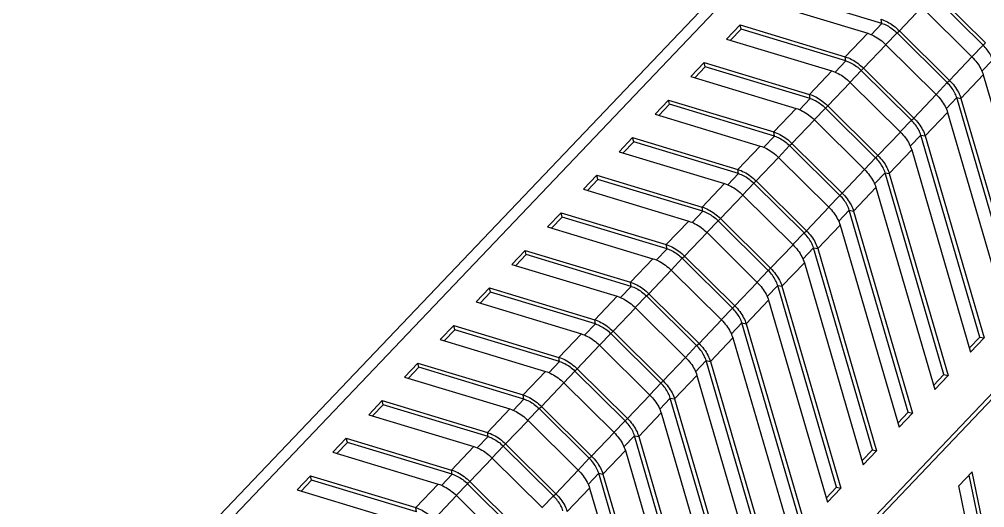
# Model space of a CAD drawing. Header units: millimetres. Extents: x 14343 to 15285, y -9166 to -7819.
# Drawn here: x 14519.7 to 14596.4, y -8370 to -8331.2 of the extents above; entities that cross this region are included whole.
import ezdxf

# ---------------------------------------------------------------- set-up
doc = ezdxf.new("R2010")
doc.units = ezdxf.units.MM

# ---------------------------------------------------------------- blocks, each defined once
blk = doc.blocks.new('u9')
at = {"color": 7, "linetype": 'Continuous'}
for p, q in [((-293.594, 104.95), (-220.394, 181.801)), ((-293.857, 105.911), (-224.95, 178.254)), ((-297.249, 47.603), (-179.484, 171.242)), ((-297.158, 47.239), (-179.418, 170.852)), ((-225.755, 161.264), (-234.091, 163.789)), ((-221.698, 163.491), (-217.71, 159.538)), ((-221.512, 163.666), (-217.524, 159.713)), ((-235.24, 163.007), (-226.875, 160.474)), ((-222.576, 162.549), (-224.357, 160.68)), ((-222.576, 162.549), (-218.588, 158.596)), ((-238.084, 160.02), (-237.02, 161.137)), ((-236.936, 160.802), (-237.02, 161.137)), ((-237.02, 161.137), (-228.656, 158.605)), ((-226.611, 160.365), (-225.755, 161.264)), ((-225.755, 161.264), (-225.811, 161.591)), ((-237.771, 159.926), (-236.936, 160.802)), ((-228.599, 158.278), (-236.936, 160.802)), ((-226.875, 160.474), (-228.656, 158.605)), ((-225.431, 159.572), (-224.542, 160.505)), ((-224.542, 160.505), (-224.357, 160.68)), ((-224.542, 160.505), (-220.554, 156.552)), ((-224.357, 160.68), (-220.368, 156.727)), ((-238.084, 160.02), (-229.72, 157.488)), ((-217.71, 159.538), (-217.524, 159.713)), ((-225.42, 159.563), (-227.201, 157.693)), ((-225.42, 159.563), (-221.432, 155.61)), ((-217.71, 159.538), (-218.598, 158.606)), ((-240.929, 157.034), (-239.865, 158.151)), ((-239.78, 157.816), (-239.865, 158.151)), ((-239.865, 158.151), (-231.5, 155.618)), ((-229.456, 157.379), (-228.599, 158.278)), ((-228.599, 158.278), (-228.656, 158.605)), ((-218.588, 158.596), (-220.368, 156.727)), ((-216.959, 158.351), (-217.805, 157.463)), ((-240.615, 156.939), (-239.78, 157.816)), ((-231.444, 155.292), (-239.78, 157.816)), ((-229.72, 157.488), (-231.5, 155.618)), ((-228.275, 156.586), (-227.387, 157.518)), ((-227.387, 157.518), (-227.201, 157.693)), ((-227.387, 157.518), (-223.399, 153.565)), ((-227.201, 157.693), (-223.213, 153.74)), ((-240.929, 157.034), (-232.564, 154.501)), ((-228.265, 156.576), (-230.046, 154.707)), ((-228.265, 156.576), (-224.277, 152.623)), ((-220.554, 156.552), (-221.442, 155.619)), ((-220.554, 156.552), (-220.368, 156.727)), ((-217.686, 157.172), (-219.467, 155.302)), ((-217.686, 157.172), (-213.005, 141.111)), ((-243.773, 154.048), (-242.709, 155.165)), ((-242.625, 154.829), (-242.709, 155.165)), ((-242.709, 155.165), (-234.345, 152.632)), ((-232.3, 154.393), (-231.444, 155.292)), ((-231.444, 155.292), (-231.5, 155.618)), ((-221.432, 155.61), (-223.213, 153.74)), ((-219.803, 155.365), (-220.649, 154.476)), ((-215.125, 139.317), (-219.803, 155.365)), ((-219.803, 155.365), (-219.467, 155.302)), ((-219.467, 155.302), (-214.786, 139.241)), ((-243.46, 153.953), (-242.625, 154.829)), ((-234.288, 152.305), (-242.625, 154.829)), ((-232.564, 154.501), (-234.345, 152.632)), ((-231.12, 153.6), (-230.232, 154.532)), ((-230.232, 154.532), (-230.046, 154.707)), ((-230.232, 154.532), (-226.243, 150.579)), ((-230.046, 154.707), (-226.057, 150.754)), ((-243.773, 154.048), (-235.409, 151.515)), ((-231.109, 153.59), (-232.89, 151.72)), ((-231.109, 153.59), (-227.121, 149.637)), ((-223.399, 153.565), (-224.287, 152.633)), ((-223.399, 153.565), (-223.213, 153.74)), ((-220.531, 154.185), (-222.312, 152.316)), ((-220.531, 154.185), (-215.849, 138.124)), ((-246.618, 151.061), (-245.554, 152.178)), ((-245.469, 151.843), (-245.554, 152.178)), ((-245.554, 152.178), (-237.189, 149.646)), ((-235.145, 151.406), (-234.288, 152.305)), ((-234.288, 152.305), (-234.345, 152.632)), ((-224.277, 152.623), (-226.057, 150.754)), ((-222.648, 152.378), (-223.494, 151.49)), ((-217.97, 136.331), (-222.648, 152.378)), ((-222.648, 152.378), (-222.312, 152.316)), ((-222.312, 152.316), (-217.63, 136.255)), ((-246.304, 150.966), (-245.469, 151.843)), ((-237.133, 149.319), (-245.469, 151.843)), ((-235.409, 151.515), (-237.189, 149.646)), ((-233.964, 150.613), (-233.076, 151.546)), ((-233.076, 151.546), (-232.89, 151.72)), ((-233.076, 151.546), (-229.088, 147.593)), ((-232.89, 151.72), (-228.902, 147.767)), ((-223.375, 151.199), (-225.156, 149.33)), ((-223.375, 151.199), (-218.694, 135.138)), ((-246.618, 151.061), (-238.253, 148.529)), ((-233.954, 150.604), (-235.735, 148.734)), ((-233.954, 150.604), (-229.966, 146.651)), ((-226.243, 150.579), (-227.131, 149.647)), ((-226.243, 150.579), (-226.057, 150.754)), ((-237.133, 149.319), (-237.189, 149.646)), ((-227.121, 149.637), (-228.902, 147.767)), ((-249.462, 148.075), (-248.398, 149.192)), ((-249.149, 147.98), (-248.314, 148.857)), ((-248.314, 148.857), (-248.398, 149.192)), ((-248.398, 149.192), (-240.034, 146.659)), ((-239.977, 146.332), (-248.314, 148.857)), ((-237.989, 148.42), (-237.133, 149.319)), ((-225.492, 149.392), (-226.338, 148.504)), ((-220.814, 133.344), (-225.492, 149.392)), ((-225.492, 149.392), (-225.156, 149.33)), ((-225.156, 149.33), (-220.475, 133.268)), ((-249.462, 148.075), (-241.098, 145.542)), ((-238.253, 148.529), (-240.034, 146.659)), ((-236.809, 147.627), (-235.921, 148.559)), ((-235.921, 148.559), (-235.735, 148.734)), ((-235.921, 148.559), (-231.932, 144.606)), ((-235.735, 148.734), (-231.746, 144.781)), ((-226.22, 148.213), (-228.001, 146.343)), ((-226.22, 148.213), (-221.538, 132.151)), ((-236.798, 147.617), (-238.579, 145.748)), ((-236.798, 147.617), (-232.81, 143.664)), ((-229.088, 147.593), (-229.976, 146.66)), ((-229.088, 147.593), (-228.902, 147.767)), ((-239.977, 146.332), (-240.034, 146.659)), ((-229.966, 146.651), (-231.746, 144.781)), ((-252.307, 145.089), (-251.243, 146.205)), ((-251.993, 144.994), (-251.158, 145.87)), ((-251.158, 145.87), (-251.243, 146.205)), ((-251.243, 146.205), (-242.878, 143.673)), ((-242.822, 143.346), (-251.158, 145.87)), ((-240.834, 145.433), (-239.977, 146.332)), ((-228.337, 146.406), (-229.183, 145.517)), ((-223.659, 130.358), (-228.337, 146.406)), ((-228.337, 146.406), (-228.001, 146.343)), ((-228.001, 146.343), (-223.319, 130.282)), ((-252.307, 145.089), (-243.942, 142.556)), ((-241.098, 145.542), (-242.878, 143.673)), ((-239.653, 144.641), (-238.765, 145.573)), ((-238.765, 145.573), (-238.579, 145.748)), ((-238.765, 145.573), (-234.777, 141.62)), ((-238.579, 145.748), (-234.591, 141.795)), ((-229.065, 145.226), (-230.845, 143.357)), ((-229.065, 145.226), (-224.383, 129.165)), ((-239.643, 144.631), (-241.424, 142.761)), ((-239.643, 144.631), (-235.655, 140.678)), ((-231.932, 144.606), (-232.821, 143.674)), ((-231.932, 144.606), (-231.746, 144.781)), ((-242.822, 143.346), (-242.878, 143.673)), ((-232.81, 143.664), (-234.591, 141.795)), ((-255.151, 142.102), (-254.087, 143.219)), ((-254.838, 142.007), (-254.003, 142.884)), ((-254.003, 142.884), (-254.087, 143.219)), ((-254.087, 143.219), (-245.723, 140.686)), ((-245.666, 140.36), (-254.003, 142.884)), ((-243.678, 142.447), (-242.822, 143.346)), ((-241.61, 142.586), (-241.424, 142.761)), ((-241.424, 142.761), (-237.436, 138.808)), ((-231.181, 143.419), (-232.027, 142.531)), ((-226.504, 127.371), (-231.181, 143.419)), ((-231.181, 143.419), (-230.845, 143.357)), ((-230.845, 143.357), (-226.164, 127.295)), ((-255.151, 142.102), (-246.787, 139.569)), ((-243.942, 142.556), (-245.723, 140.686)), ((-242.498, 141.654), (-241.61, 142.586)), ((-241.61, 142.586), (-237.621, 138.633)), ((-231.909, 142.24), (-233.69, 140.37)), ((-231.909, 142.24), (-227.227, 126.179)), ((-242.487, 141.644), (-244.268, 139.775)), ((-242.487, 141.644), (-238.499, 137.691)), ((-234.777, 141.62), (-235.665, 140.687)), ((-234.777, 141.62), (-234.591, 141.795)), ((-245.666, 140.36), (-245.723, 140.686)), ((-235.655, 140.678), (-237.436, 138.808)), ((-234.026, 140.433), (-234.872, 139.544)), ((-229.348, 124.385), (-234.026, 140.433)), ((-234.026, 140.433), (-233.69, 140.37)), ((-257.996, 139.116), (-256.932, 140.233)), ((-257.682, 139.021), (-256.847, 139.897)), ((-256.847, 139.897), (-256.932, 140.233)), ((-256.932, 140.233), (-248.568, 137.7)), ((-248.511, 137.373), (-256.847, 139.897)), ((-246.523, 139.461), (-245.666, 140.36)), ((-244.454, 139.6), (-244.268, 139.775)), ((-244.268, 139.775), (-240.28, 135.822)), ((-233.69, 140.37), (-229.008, 124.309)), ((-257.996, 139.116), (-249.631, 136.583)), ((-246.787, 139.569), (-248.568, 137.7)), ((-245.342, 138.668), (-244.454, 139.6)), ((-244.454, 139.6), (-240.466, 135.647)), ((-234.754, 139.254), (-236.534, 137.384)), ((-234.754, 139.254), (-230.072, 123.192)), ((-245.332, 138.658), (-247.113, 136.789)), ((-245.332, 138.658), (-241.344, 134.705)), ((-237.621, 138.633), (-238.51, 137.701)), ((-237.621, 138.633), (-237.436, 138.808)), ((-249.367, 136.474), (-248.511, 137.373)), ((-248.511, 137.373), (-248.568, 137.7)), ((-238.499, 137.691), (-240.28, 135.822)), ((-236.87, 137.447), (-237.717, 136.558)), ((-232.193, 121.399), (-236.87, 137.447)), ((-236.87, 137.447), (-236.534, 137.384)), ((-236.534, 137.384), (-231.853, 121.323)), ((-260.84, 136.129), (-259.776, 137.246)), ((-260.527, 136.034), (-259.692, 136.911)), ((-259.692, 136.911), (-259.776, 137.246)), ((-259.776, 137.246), (-251.412, 134.714)), ((-251.356, 134.387), (-259.692, 136.911)), ((-249.631, 136.583), (-251.412, 134.714)), ((-248.187, 135.681), (-247.299, 136.614)), ((-247.299, 136.614), (-247.113, 136.789)), ((-247.299, 136.614), (-243.311, 132.661)), ((-247.113, 136.789), (-243.125, 132.835)), ((-260.84, 136.129), (-252.476, 133.597)), ((-240.466, 135.647), (-240.28, 135.822)), ((-237.598, 136.267), (-239.379, 134.398)), ((-237.598, 136.267), (-232.917, 120.206)), ((-217.97, 136.331), (-218.791, 135.469)), ((-217.63, 136.255), (-218.694, 135.138)), ((-217.97, 136.331), (-217.63, 136.255)), ((-248.177, 135.672), (-249.957, 133.802)), ((-248.177, 135.672), (-244.188, 131.719)), ((-240.466, 135.647), (-241.354, 134.715)), ((-263.685, 133.143), (-262.621, 134.26)), ((-262.536, 133.925), (-262.621, 134.26)), ((-262.621, 134.26), (-254.257, 131.727)), ((-252.212, 133.488), (-251.356, 134.387)), ((-251.356, 134.387), (-251.412, 134.714)), ((-241.344, 134.705), (-243.125, 132.835)), ((-239.715, 134.46), (-240.561, 133.572)), ((-235.037, 118.412), (-239.715, 134.46)), ((-239.715, 134.46), (-239.379, 134.398)), ((-239.379, 134.398), (-234.697, 118.336)), ((-263.371, 133.048), (-262.536, 133.925)), ((-254.2, 131.4), (-262.536, 133.925)), ((-252.476, 133.597), (-254.257, 131.727)), ((-251.031, 132.695), (-250.143, 133.627)), ((-250.143, 133.627), (-249.957, 133.802)), ((-250.143, 133.627), (-246.155, 129.674)), ((-249.957, 133.802), (-245.969, 129.849)), ((-263.685, 133.143), (-255.32, 130.61)), ((-243.311, 132.661), (-243.125, 132.835)), ((-240.443, 133.281), (-242.223, 131.411)), ((-240.443, 133.281), (-235.761, 117.219)), ((-220.814, 133.344), (-221.635, 132.483)), ((-220.475, 133.268), (-221.538, 132.151)), ((-220.814, 133.344), (-220.475, 133.268)), ((-251.021, 132.685), (-252.802, 130.816)), ((-251.021, 132.685), (-247.033, 128.732)), ((-243.311, 132.661), (-244.199, 131.728)), ((-266.529, 130.157), (-265.466, 131.273)), ((-265.381, 130.938), (-265.466, 131.273)), ((-265.466, 131.273), (-257.101, 128.741)), ((-255.056, 130.501), (-254.2, 131.4)), ((-254.2, 131.4), (-254.257, 131.727)), ((-244.188, 131.719), (-245.969, 129.849)), ((-242.559, 131.474), (-243.406, 130.585)), ((-237.882, 115.426), (-242.559, 131.474)), ((-242.559, 131.474), (-242.223, 131.411)), ((-242.223, 131.411), (-237.542, 115.35)), ((-266.216, 130.062), (-265.381, 130.938)), ((-257.045, 128.414), (-265.381, 130.938)), ((-255.32, 130.61), (-257.101, 128.741)), ((-253.876, 129.709), (-252.988, 130.641)), ((-252.988, 130.641), (-252.802, 130.816)), ((-252.988, 130.641), (-249, 126.688)), ((-252.802, 130.816), (-248.814, 126.863)), ((-266.529, 130.157), (-258.165, 127.624)), ((-253.866, 129.699), (-255.646, 127.829)), ((-253.866, 129.699), (-249.877, 125.746)), ((-246.155, 129.674), (-247.043, 128.742)), ((-246.155, 129.674), (-245.969, 129.849)), ((-243.287, 130.294), (-245.068, 128.425)), ((-243.287, 130.294), (-238.606, 114.233)), ((-223.659, 130.358), (-224.48, 129.496)), ((-223.319, 130.282), (-224.383, 129.165)), ((-223.659, 130.358), (-223.319, 130.282)), ((-269.374, 127.17), (-268.31, 128.287)), ((-268.226, 127.952), (-268.31, 128.287)), ((-268.31, 128.287), (-259.946, 125.754)), ((-257.901, 127.515), (-257.045, 128.414)), ((-257.045, 128.414), (-257.101, 128.741)), ((-247.033, 128.732), (-248.814, 126.863)), ((-245.404, 128.487), (-246.25, 127.599)), ((-240.726, 112.439), (-245.404, 128.487)), ((-245.404, 128.487), (-245.068, 128.425)), ((-245.068, 128.425), (-240.386, 112.363)), ((-269.06, 127.075), (-268.226, 127.952)), ((-259.889, 125.428), (-268.226, 127.952)), ((-258.165, 127.624), (-259.946, 125.754)), ((-256.72, 126.722), (-255.832, 127.655)), ((-255.832, 127.655), (-255.646, 127.829)), ((-255.832, 127.655), (-251.844, 123.701)), ((-255.646, 127.829), (-251.658, 123.876)), ((-226.504, 127.371), (-227.324, 126.51)), ((-226.504, 127.371), (-226.164, 127.295)), ((-269.374, 127.17), (-261.009, 124.638)), ((-256.71, 126.712), (-258.491, 124.843)), ((-256.71, 126.712), (-252.722, 122.759)), ((-249, 126.688), (-249.888, 125.755)), ((-249, 126.688), (-248.814, 126.863)), ((-246.132, 127.308), (-247.912, 125.438)), ((-246.132, 127.308), (-241.45, 111.247)), ((-226.164, 127.295), (-227.227, 126.179)), ((-272.218, 124.184), (-271.155, 125.301)), ((-271.07, 124.965), (-271.155, 125.301)), ((-271.155, 125.301), (-262.79, 122.768)), ((-260.745, 124.529), (-259.889, 125.428)), ((-259.889, 125.428), (-259.946, 125.754)), ((-249.877, 125.746), (-251.658, 123.876)), ((-248.248, 125.501), (-249.095, 124.612)), ((-243.571, 109.453), (-248.248, 125.501)), ((-248.248, 125.501), (-247.912, 125.438)), ((-247.912, 125.438), (-243.231, 109.377)), ((-218.564, 125.622), (-219.628, 124.505)), ((-218.831, 125.343), (-215.673, 110.088)), ((-215.33, 109.999), (-218.564, 125.622)), ((-271.905, 124.089), (-271.07, 124.965)), ((-262.734, 122.441), (-271.07, 124.965)), ((-261.009, 124.638), (-262.79, 122.768)), ((-259.565, 123.736), (-258.677, 124.668)), ((-258.677, 124.668), (-258.491, 124.843)), ((-258.677, 124.668), (-254.689, 120.715)), ((-258.491, 124.843), (-254.503, 120.89)), ((-248.976, 124.322), (-250.757, 122.452)), ((-248.976, 124.322), (-244.295, 108.26)), ((-229.348, 124.385), (-230.169, 123.524)), ((-229.008, 124.309), (-230.072, 123.192)), ((-229.348, 124.385), (-229.008, 124.309)), ((-216.394, 108.882), (-219.628, 124.505)), ((-272.218, 124.184), (-263.854, 121.651)), ((-259.555, 123.726), (-261.335, 121.857)), ((-259.555, 123.726), (-255.566, 119.773)), ((-251.844, 123.701), (-252.732, 122.769)), ((-251.844, 123.701), (-251.658, 123.876)), ((-262.734, 122.441), (-262.79, 122.768))]:
    blk.add_line(p, q, dxfattribs=at)
for points, start_tangent, end_tangent in [([(-225.811, 161.591), (-225.313, 161.386), (-224.818, 161.075), (-224.357, 160.68)], (0.957088, -0.289796), (0.71022, -0.70398)), ([(-225.755, 161.264), (-225.34, 161.093), (-224.927, 160.834), (-224.542, 160.505)], (0.957088, -0.289796), (0.71022, -0.70398)), ([(-226.875, 160.474), (-226.377, 160.269)], (0.957088, -0.289796), (0.887501, -0.460806)), ([(-226.377, 160.269), (-225.881, 159.958), (-225.42, 159.563)], (0.887501, -0.460806), (0.71022, -0.70398)), ([(-216.959, 158.351), (-217.123, 158.755), (-217.379, 159.159), (-217.71, 159.538)], (-0.279834, 0.960048), (-0.71022, 0.70398)), ([(-228.656, 158.605), (-228.158, 158.399), (-227.662, 158.089), (-227.201, 157.693)], (0.957088, -0.289796), (0.71022, -0.70398)), ([(-228.599, 158.278), (-228.184, 158.107), (-227.771, 157.848), (-227.387, 157.518)], (0.957088, -0.289796), (0.71022, -0.70398)), ([(-218.588, 158.596), (-218.191, 158.141), (-217.884, 157.656)], (0.71022, -0.70398), (0.46183, -0.886968)), ([(-229.72, 157.488), (-229.222, 157.282)], (0.957088, -0.289796), (0.887501, -0.460806)), ([(-229.222, 157.282), (-228.726, 156.972), (-228.265, 156.576)], (0.887501, -0.460806), (0.71022, -0.70398)), ([(-217.884, 157.656), (-217.686, 157.172)], (0.46183, -0.886968), (0.279834, -0.960048)), ([(-219.803, 155.365), (-219.968, 155.768), (-220.224, 156.173), (-220.554, 156.552)], (-0.279834, 0.960048), (-0.71022, 0.70398)), ([(-220.368, 156.727), (-219.972, 156.272), (-219.664, 155.786), (-219.467, 155.302)], (0.71022, -0.70398), (0.279834, -0.960048)), ([(-231.5, 155.618), (-231.002, 155.413), (-230.507, 155.102), (-230.046, 154.707)], (0.957088, -0.289796), (0.71022, -0.70398)), ([(-231.444, 155.292), (-231.029, 155.12), (-230.616, 154.862), (-230.232, 154.532)], (0.957088, -0.289796), (0.71022, -0.70398)), ([(-221.432, 155.61), (-221.035, 155.155), (-220.728, 154.67)], (0.71022, -0.70398), (0.46183, -0.886968)), ([(-232.564, 154.501), (-232.066, 154.296)], (0.957088, -0.289796), (0.887501, -0.460806)), ([(-232.066, 154.296), (-231.57, 153.985), (-231.109, 153.59)], (0.887501, -0.460806), (0.71022, -0.70398)), ([(-220.728, 154.67), (-220.531, 154.185)], (0.46183, -0.886968), (0.279834, -0.960048)), ([(-222.648, 152.378), (-222.812, 152.782), (-223.068, 153.186), (-223.399, 153.565)], (-0.279834, 0.960048), (-0.71022, 0.70398)), ([(-223.213, 153.74), (-222.816, 153.285), (-222.509, 152.8), (-222.311, 152.316)], (0.71022, -0.70398), (0.279834, -0.960048)), ([(-234.345, 152.632), (-233.847, 152.426), (-233.351, 152.116), (-232.89, 151.72)], (0.957088, -0.289796), (0.71022, -0.70398)), ([(-234.288, 152.305), (-233.873, 152.134), (-233.46, 151.875), (-233.076, 151.546)], (0.957088, -0.289796), (0.71022, -0.70398)), ([(-224.277, 152.623), (-223.88, 152.168), (-223.573, 151.683)], (0.71022, -0.70398), (0.46183, -0.886968)), ([(-235.409, 151.515), (-234.911, 151.31)], (0.957088, -0.289796), (0.887501, -0.460806)), ([(-234.911, 151.31), (-234.415, 150.999), (-233.954, 150.604)], (0.887501, -0.460806), (0.71022, -0.70398)), ([(-223.573, 151.683), (-223.375, 151.199)], (0.46183, -0.886968), (0.279834, -0.960048)), ([(-225.492, 149.392), (-225.657, 149.795), (-225.913, 150.2), (-226.243, 150.579)], (-0.279834, 0.960048), (-0.71022, 0.70398)), ([(-226.057, 150.754), (-225.661, 150.299), (-225.353, 149.814), (-225.156, 149.33)], (0.71022, -0.70398), (0.279834, -0.960048)), ([(-237.189, 149.646), (-236.691, 149.44), (-236.196, 149.13), (-235.735, 148.734)], (0.957088, -0.289796), (0.71022, -0.70398)), ([(-227.121, 149.637), (-226.724, 149.182), (-226.417, 148.697)], (0.71022, -0.70398), (0.46183, -0.886968)), ([(-237.133, 149.319), (-236.718, 149.148), (-236.305, 148.889), (-235.921, 148.559)], (0.957088, -0.289796), (0.71022, -0.70398)), ([(-238.253, 148.529), (-237.755, 148.323)], (0.957088, -0.289796), (0.887501, -0.460806)), ([(-237.755, 148.323), (-237.26, 148.013), (-236.798, 147.617)], (0.887501, -0.460806), (0.71022, -0.70398)), ([(-226.417, 148.697), (-226.22, 148.213)], (0.46183, -0.886968), (0.279834, -0.960048)), ([(-228.337, 146.406), (-228.501, 146.809), (-228.757, 147.213), (-229.088, 147.593)], (-0.279834, 0.960048), (-0.71022, 0.70398)), ([(-228.902, 147.767), (-228.505, 147.312), (-228.198, 146.827), (-228, 146.343)], (0.71022, -0.70398), (0.279834, -0.960048)), ([(-240.034, 146.659), (-239.536, 146.454), (-239.04, 146.143), (-238.579, 145.748)], (0.957088, -0.289796), (0.71022, -0.70398)), ([(-229.966, 146.651), (-229.569, 146.196), (-229.262, 145.71)], (0.71022, -0.70398), (0.46183, -0.886968)), ([(-239.977, 146.332), (-239.562, 146.161), (-239.149, 145.902), (-238.765, 145.573)], (0.957088, -0.289796), (0.71022, -0.70398)), ([(-241.098, 145.542), (-240.6, 145.337)], (0.957088, -0.289796), (0.887501, -0.460806)), ([(-240.6, 145.337), (-240.104, 145.026), (-239.643, 144.631)], (0.887501, -0.460806), (0.71022, -0.70398)), ([(-229.262, 145.71), (-229.064, 145.226)], (0.46183, -0.886968), (0.279834, -0.960048)), ([(-231.181, 143.419), (-231.346, 143.823), (-231.602, 144.227), (-231.932, 144.606)], (-0.279834, 0.960048), (-0.71022, 0.70398)), ([(-231.746, 144.781), (-231.35, 144.326), (-231.042, 143.841), (-230.845, 143.357)], (0.71022, -0.70398), (0.279834, -0.960048)), ([(-242.878, 143.673), (-242.38, 143.467), (-241.885, 143.157), (-241.424, 142.761)], (0.957088, -0.289796), (0.71022, -0.70398)), ([(-232.81, 143.664), (-232.413, 143.209), (-232.106, 142.724)], (0.71022, -0.70398), (0.46183, -0.886968)), ([(-242.822, 143.346), (-242.407, 143.175), (-241.994, 142.916), (-241.61, 142.586)], (0.957088, -0.289796), (0.71022, -0.70398)), ([(-232.106, 142.724), (-231.909, 142.24)], (0.46183, -0.886968), (0.279834, -0.960048)), ([(-243.942, 142.556), (-243.444, 142.35)], (0.957088, -0.289796), (0.887501, -0.460806)), ([(-243.444, 142.35), (-242.949, 142.04), (-242.487, 141.644)], (0.887501, -0.460806), (0.71022, -0.70398)), ([(-234.026, 140.433), (-234.19, 140.836), (-234.446, 141.241), (-234.777, 141.62)], (-0.279834, 0.960048), (-0.71022, 0.70398)), ([(-234.591, 141.795), (-234.194, 141.34), (-233.887, 140.854), (-233.689, 140.37)], (0.71022, -0.70398), (0.279834, -0.960048)), ([(-245.723, 140.686), (-245.225, 140.481), (-244.729, 140.17), (-244.268, 139.775)], (0.957088, -0.289796), (0.71022, -0.70398)), ([(-235.655, 140.678), (-235.258, 140.223), (-234.951, 139.738)], (0.71022, -0.70398), (0.46183, -0.886968)), ([(-245.666, 140.36), (-245.251, 140.188), (-244.838, 139.93), (-244.454, 139.6)], (0.957088, -0.289796), (0.71022, -0.70398)), ([(-234.951, 139.738), (-234.753, 139.253)], (0.46183, -0.886968), (0.279834, -0.960048)), ([(-246.787, 139.569), (-246.289, 139.364)], (0.957088, -0.289796), (0.887501, -0.460806)), ([(-246.289, 139.364), (-245.793, 139.053), (-245.332, 138.658)], (0.887501, -0.460806), (0.71022, -0.70398)), ([(-236.87, 137.447), (-237.035, 137.85), (-237.291, 138.254), (-237.621, 138.633)], (-0.279834, 0.960048), (-0.71022, 0.70398)), ([(-237.436, 138.808), (-237.039, 138.353), (-236.732, 137.868), (-236.534, 137.384)], (0.71022, -0.70398), (0.279834, -0.960048)), ([(-248.568, 137.7), (-248.069, 137.494), (-247.574, 137.184), (-247.113, 136.789)], (0.957088, -0.289796), (0.71022, -0.70398)), ([(-248.511, 137.373), (-248.096, 137.202), (-247.683, 136.943), (-247.299, 136.614)], (0.957088, -0.289796), (0.71022, -0.70398)), ([(-238.499, 137.691), (-238.102, 137.236), (-237.795, 136.751)], (0.71022, -0.70398), (0.46183, -0.886968)), ([(-249.631, 136.583), (-249.133, 136.378)], (0.957088, -0.289796), (0.887501, -0.460806)), ([(-237.795, 136.751), (-237.598, 136.267)], (0.46183, -0.886968), (0.279834, -0.960048)), ([(-249.133, 136.378), (-248.638, 136.067), (-248.177, 135.672)], (0.887501, -0.460806), (0.71022, -0.70398)), ([(-240.28, 135.822), (-239.883, 135.367), (-239.576, 134.882), (-239.378, 134.398)], (0.71022, -0.70398), (0.279834, -0.960048)), ([(-239.715, 134.46), (-239.879, 134.864), (-240.135, 135.268), (-240.466, 135.647)], (-0.279834, 0.960048), (-0.71022, 0.70398)), ([(-251.412, 134.714), (-250.914, 134.508), (-250.418, 134.198), (-249.957, 133.802)], (0.957088, -0.289796), (0.71022, -0.70398)), ([(-251.356, 134.387), (-250.94, 134.216), (-250.527, 133.957), (-250.143, 133.627)], (0.957088, -0.289796), (0.71022, -0.70398)), ([(-241.344, 134.705), (-240.947, 134.25), (-240.64, 133.765)], (0.71022, -0.70398), (0.46183, -0.886968)), ([(-252.476, 133.597), (-251.978, 133.391)], (0.957088, -0.289796), (0.887501, -0.460806)), ([(-240.64, 133.765), (-240.442, 133.281)], (0.46183, -0.886968), (0.279834, -0.960048)), ([(-251.978, 133.391), (-251.482, 133.081), (-251.021, 132.685)], (0.887501, -0.460806), (0.71022, -0.70398)), ([(-243.125, 132.835), (-242.728, 132.38), (-242.421, 131.895), (-242.223, 131.411)], (0.71022, -0.70398), (0.279834, -0.960048)), ([(-242.559, 131.474), (-242.724, 131.877), (-242.98, 132.281), (-243.311, 132.661)], (-0.279834, 0.960048), (-0.71022, 0.70398)), ([(-254.257, 131.727), (-253.758, 131.522), (-253.263, 131.211), (-252.802, 130.816)], (0.957088, -0.289796), (0.71022, -0.70398)), ([(-254.2, 131.4), (-253.785, 131.229), (-253.372, 130.97), (-252.988, 130.641)], (0.957088, -0.289796), (0.71022, -0.70398)), ([(-244.188, 131.719), (-243.792, 131.264), (-243.484, 130.778)], (0.71022, -0.70398), (0.46183, -0.886968)), ([(-255.32, 130.61), (-254.822, 130.405)], (0.957088, -0.289796), (0.887501, -0.460806)), ([(-243.484, 130.778), (-243.287, 130.294)], (0.46183, -0.886968), (0.279834, -0.960048)), ([(-254.822, 130.405), (-254.327, 130.094), (-253.866, 129.699)], (0.887501, -0.460806), (0.71022, -0.70398)), ([(-245.404, 128.487), (-245.568, 128.891), (-245.824, 129.295), (-246.155, 129.674)], (-0.279834, 0.960048), (-0.71022, 0.70398)), ([(-245.969, 129.849), (-245.572, 129.394), (-245.265, 128.909), (-245.068, 128.425)], (0.71022, -0.70398), (0.279834, -0.960048)), ([(-257.101, 128.741), (-256.603, 128.535), (-256.107, 128.225), (-255.646, 127.829)], (0.957088, -0.289796), (0.71022, -0.70398)), ([(-257.045, 128.414), (-256.629, 128.243), (-256.216, 127.984), (-255.832, 127.655)], (0.957088, -0.289796), (0.71022, -0.70398)), ([(-247.033, 128.732), (-246.636, 128.277), (-246.329, 127.792)], (0.71022, -0.70398), (0.46183, -0.886968)), ([(-258.165, 127.624), (-257.667, 127.418)], (0.957088, -0.289796), (0.887501, -0.460806)), ([(-257.667, 127.418), (-257.171, 127.108), (-256.71, 126.712)], (0.887501, -0.460806), (0.71022, -0.70398)), ([(-246.329, 127.792), (-246.131, 127.308)], (0.46183, -0.886968), (0.279834, -0.960048)), ([(-248.248, 125.501), (-248.413, 125.904), (-248.669, 126.309), (-249, 126.688)], (-0.279834, 0.960048), (-0.71022, 0.70398)), ([(-248.814, 126.863), (-248.417, 126.408), (-248.11, 125.923), (-247.912, 125.438)], (0.71022, -0.70398), (0.279834, -0.960048)), ([(-259.946, 125.754), (-259.447, 125.549), (-258.952, 125.238), (-258.491, 124.843)], (0.957088, -0.289796), (0.71022, -0.70398)), ([(-259.889, 125.428), (-259.474, 125.256), (-259.061, 124.998), (-258.677, 124.668)], (0.957088, -0.289796), (0.71022, -0.70398)), ([(-249.877, 125.746), (-249.481, 125.291), (-249.173, 124.806)], (0.71022, -0.70398), (0.46183, -0.886968)), ([(-261.009, 124.638), (-260.511, 124.432)], (0.957088, -0.289796), (0.887501, -0.460806)), ([(-260.511, 124.432), (-260.016, 124.122), (-259.555, 123.726)], (0.887501, -0.460806), (0.71022, -0.70398)), ([(-249.173, 124.806), (-248.976, 124.322)], (0.46183, -0.886968), (0.279834, -0.960048)), ([(-251.093, 122.515), (-251.257, 122.918), (-251.513, 123.322), (-251.844, 123.701)], (-0.279834, 0.960048), (-0.71022, 0.70398)), ([(-251.658, 123.876), (-251.261, 123.421), (-250.954, 122.936), (-250.757, 122.452)], (0.71022, -0.70398), (0.279834, -0.960048)), ([(-262.79, 122.768), (-262.292, 122.563), (-261.796, 122.252), (-261.335, 121.857)], (0.957088, -0.289796), (0.71022, -0.70398))]:
    blk.add_spline(points, degree=3, dxfattribs=dict(at, start_tangent=start_tangent, end_tangent=end_tangent))

msp = doc.modelspace()

# ---------------------------------------------------------------- block references
msp.add_blockref('u9', (14813.948, -8492.81))

doc.saveas('drawing.dxf')
